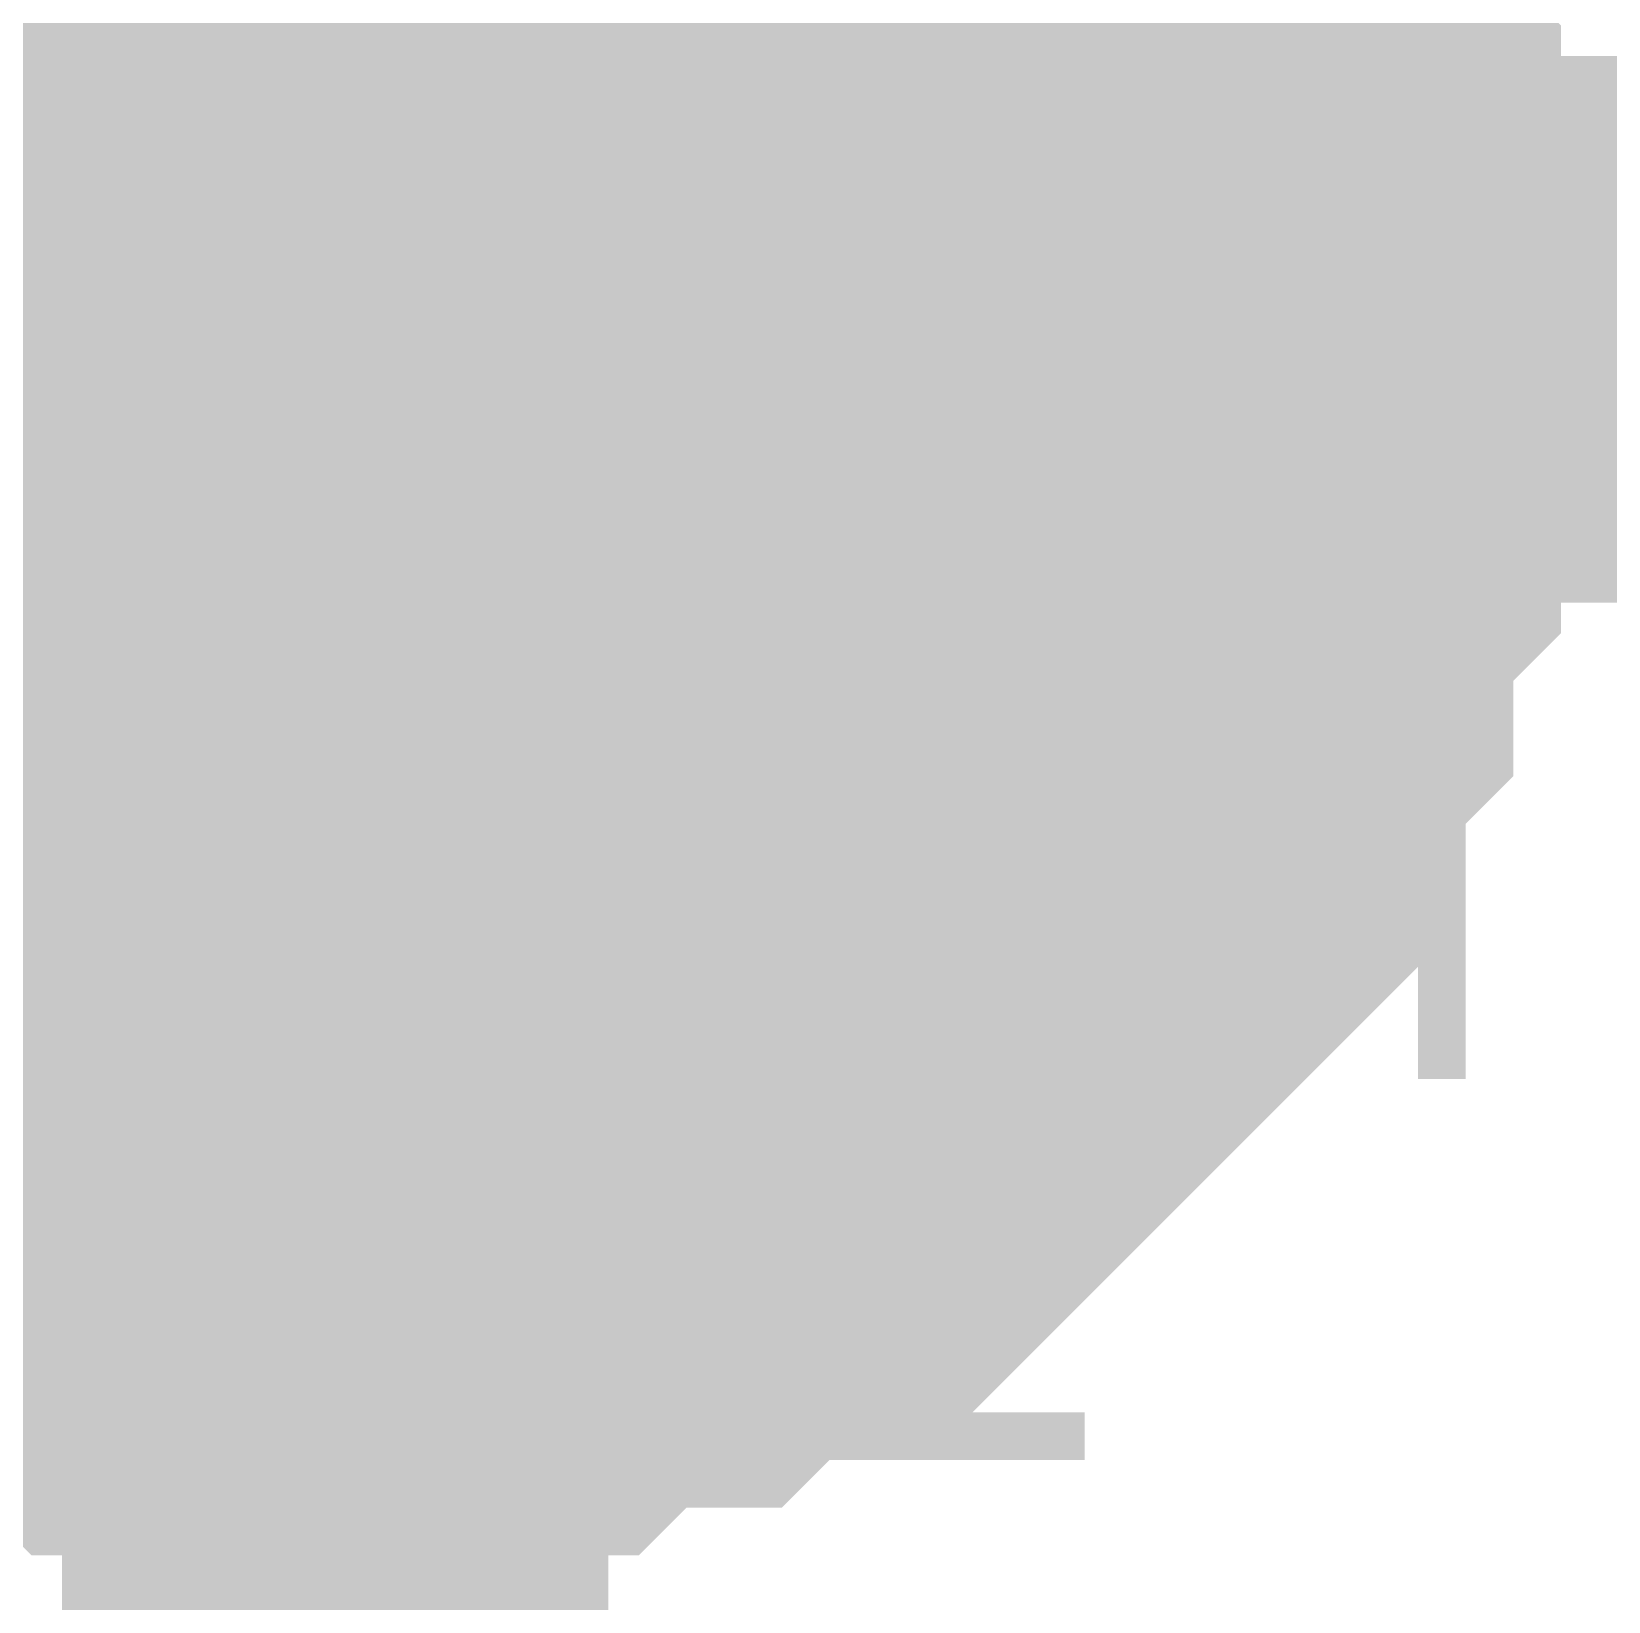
# Model space of a CAD drawing. Header units: inches. Extents: x 0 to 841, y 0 to 594.
# Drawn here: x 739.837 to 740.702, y 266.801 to 267.662 of the extents above; entities that cross this region are included whole.
import ezdxf

# ---------------------------------------------------------------- set-up
doc = ezdxf.new("R2010")
doc.units = ezdxf.units.IN
doc.layers.add('Sheet', color=255, linetype='Continuous')

msp = doc.modelspace()

# ---------------------------------------------------------------- linework, layer by layer
at = {"layer": 'Sheet'}
msp.add_lwpolyline([(739.74602, 267.50001, 0.508, 0.508, 1), (740.25402, 267.50001, 0.508, 0.508, 1)], format="xyseb", close=True, dxfattribs=at)
for points in [[(740.39566, 267.81216, 0.29972, 0.29972, 0), (740.42179, 267.78603, 0.29972, 0.29972, 0), (740.44792, 267.7599, 0.29972, 0.29972, 0), (740.44792, 267.7599, 0.29972, 0.29972, 0), (740.47405, 267.73377, 0.29972, 0.29972, 0), (740.47405, 267.70764, 0.29972, 0.29972, 0), (740.47405, 267.68151, 0.29972, 0.29972, 0), (740.50019, 267.65538, 0.29972, 0.29972, 0), (740.50019, 267.62925, 0.29972, 0.29972, 0), (740.50019, 267.62925, 0.29972, 0.29972, 0), (740.52632, 267.60311, 0.29972, 0.29972, 0), (740.52632, 267.57698, 0.29972, 0.29972, 0), (740.52632, 267.55085, 0.29972, 0.29972, 0), (740.52632, 267.52472, 0.29972, 0.29972, 0), (740.52632, 267.49859, 0.29972, 0.29972, 0)], [(740.39566, 267.81216, 0.29972, 0.29972, 0), (740.42179, 267.78603, 0.29972, 0.29972, 0), (740.44792, 267.7599, 0.29972, 0.29972, 0), (740.44792, 267.7599, 0.29972, 0.29972, 0), (740.47405, 267.73377, 0.29972, 0.29972, 0), (740.47405, 267.70764, 0.29972, 0.29972, 0), (740.47405, 267.68151, 0.29972, 0.29972, 0), (740.50019, 267.65538, 0.29972, 0.29972, 0), (740.50019, 267.62925, 0.29972, 0.29972, 0), (740.50019, 267.62925, 0.29972, 0.29972, 0), (740.52632, 267.60311, 0.29972, 0.29972, 0), (740.52632, 267.57698, 0.29972, 0.29972, 0), (740.52632, 267.55085, 0.29972, 0.29972, 0), (740.52632, 267.52472, 0.29972, 0.29972, 0), (740.52632, 267.49859, 0.29972, 0.29972, 0)], [(740.39566, 267.81216, 0.29972, 0.29972, 0), (740.42179, 267.78603, 0.29972, 0.29972, 0), (740.44792, 267.7599, 0.29972, 0.29972, 0), (740.44792, 267.7599, 0.29972, 0.29972, 0), (740.47405, 267.73377, 0.29972, 0.29972, 0), (740.47405, 267.70764, 0.29972, 0.29972, 0), (740.47405, 267.68151, 0.29972, 0.29972, 0), (740.50019, 267.65538, 0.29972, 0.29972, 0), (740.50019, 267.62925, 0.29972, 0.29972, 0), (740.50019, 267.62925, 0.29972, 0.29972, 0), (740.52632, 267.60311, 0.29972, 0.29972, 0), (740.52632, 267.57698, 0.29972, 0.29972, 0), (740.52632, 267.55085, 0.29972, 0.29972, 0), (740.52632, 267.52472, 0.29972, 0.29972, 0), (740.52632, 267.49859, 0.29972, 0.29972, 0)], [(740.39566, 267.81216, 0.29972, 0.29972, 0), (740.42179, 267.78603, 0.29972, 0.29972, 0), (740.44792, 267.7599, 0.29972, 0.29972, 0), (740.44792, 267.7599, 0.29972, 0.29972, 0), (740.47405, 267.73377, 0.29972, 0.29972, 0), (740.47405, 267.70764, 0.29972, 0.29972, 0), (740.47405, 267.68151, 0.29972, 0.29972, 0), (740.50019, 267.65538, 0.29972, 0.29972, 0), (740.50019, 267.62925, 0.29972, 0.29972, 0), (740.50019, 267.62925, 0.29972, 0.29972, 0), (740.52632, 267.60311, 0.29972, 0.29972, 0), (740.52632, 267.57698, 0.29972, 0.29972, 0), (740.52632, 267.55085, 0.29972, 0.29972, 0), (740.52632, 267.52472, 0.29972, 0.29972, 0), (740.52632, 267.49859, 0.29972, 0.29972, 0)], [(740.39566, 267.81216, 0.29972, 0.29972, 0), (740.42179, 267.78603, 0.29972, 0.29972, 0), (740.44792, 267.7599, 0.29972, 0.29972, 0), (740.44792, 267.7599, 0.29972, 0.29972, 0), (740.47405, 267.73377, 0.29972, 0.29972, 0), (740.47405, 267.70764, 0.29972, 0.29972, 0), (740.47405, 267.68151, 0.29972, 0.29972, 0), (740.50019, 267.65538, 0.29972, 0.29972, 0), (740.50019, 267.62925, 0.29972, 0.29972, 0), (740.50019, 267.62925, 0.29972, 0.29972, 0), (740.52632, 267.60311, 0.29972, 0.29972, 0), (740.52632, 267.57698, 0.29972, 0.29972, 0), (740.52632, 267.55085, 0.29972, 0.29972, 0), (740.52632, 267.52472, 0.29972, 0.29972, 0), (740.52632, 267.49859, 0.29972, 0.29972, 0)], [(740.47405, 267.73377, 0.09906, 0.09906, 0), (740.47405, 267.70764, 0.09906, 0.09906, 0), (740.47405, 267.68151, 0.09906, 0.09906, 0), (740.50019, 267.65538, 0.09906, 0.09906, 0), (740.50019, 267.62925, 0.09906, 0.09906, 0), (740.50019, 267.62925, 0.09906, 0.09906, 0), (740.52632, 267.60311, 0.09906, 0.09906, 0), (740.52632, 267.57698, 0.09906, 0.09906, 0), (740.52632, 267.55085, 0.09906, 0.09906, 0), (740.52632, 267.52472, 0.09906, 0.09906, 0), (740.52632, 267.49859, 0.09906, 0.09906, 0)], [(740.47405, 267.73377, 0.09906, 0.09906, 0), (740.47405, 267.70764, 0.09906, 0.09906, 0), (740.47405, 267.68151, 0.09906, 0.09906, 0), (740.50019, 267.65538, 0.09906, 0.09906, 0), (740.50019, 267.62925, 0.09906, 0.09906, 0), (740.50019, 267.62925, 0.09906, 0.09906, 0), (740.52632, 267.60311, 0.09906, 0.09906, 0), (740.52632, 267.57698, 0.09906, 0.09906, 0), (740.52632, 267.55085, 0.09906, 0.09906, 0), (740.52632, 267.52472, 0.09906, 0.09906, 0), (740.52632, 267.49859, 0.09906, 0.09906, 0)], [(740.47405, 267.73377, 0.09906, 0.09906, 0), (740.47405, 267.70764, 0.09906, 0.09906, 0), (740.47405, 267.68151, 0.09906, 0.09906, 0), (740.50019, 267.65538, 0.09906, 0.09906, 0), (740.50019, 267.62925, 0.09906, 0.09906, 0), (740.50019, 267.62925, 0.09906, 0.09906, 0), (740.52632, 267.60311, 0.09906, 0.09906, 0), (740.52632, 267.57698, 0.09906, 0.09906, 0), (740.52632, 267.55085, 0.09906, 0.09906, 0), (740.52632, 267.52472, 0.09906, 0.09906, 0), (740.52632, 267.49859, 0.09906, 0.09906, 0)], [(740.47405, 267.73377, 0.09906, 0.09906, 0), (740.47405, 267.70764, 0.09906, 0.09906, 0), (740.47405, 267.68151, 0.09906, 0.09906, 0), (740.50019, 267.65538, 0.09906, 0.09906, 0), (740.50019, 267.62925, 0.09906, 0.09906, 0), (740.50019, 267.62925, 0.09906, 0.09906, 0), (740.52632, 267.60311, 0.09906, 0.09906, 0), (740.52632, 267.57698, 0.09906, 0.09906, 0), (740.52632, 267.55085, 0.09906, 0.09906, 0), (740.52632, 267.52472, 0.09906, 0.09906, 0), (740.52632, 267.49859, 0.09906, 0.09906, 0)], [(740.47405, 267.73377, 0.09906, 0.09906, 0), (740.47405, 267.70764, 0.09906, 0.09906, 0), (740.47405, 267.68151, 0.09906, 0.09906, 0), (740.50019, 267.65538, 0.09906, 0.09906, 0), (740.50019, 267.62925, 0.09906, 0.09906, 0), (740.50019, 267.62925, 0.09906, 0.09906, 0), (740.52632, 267.60311, 0.09906, 0.09906, 0), (740.52632, 267.57698, 0.09906, 0.09906, 0), (740.52632, 267.55085, 0.09906, 0.09906, 0), (740.52632, 267.52472, 0.09906, 0.09906, 0), (740.52632, 267.49859, 0.09906, 0.09906, 0)], [(760.02004, 267.49859, 0.29972, 0.29972, 0), (752.52044, 267.49859, 0.29972, 0.29972, 0), (740.0037, 267.49859, 0.29972, 0.29972, 0), (735.01268, 267.49859, 0.29972, 0.29972, 0)], [(740.52632, 267.49859, 0.29972, 0.29972, 0), (740.52632, 267.47246, 0.29972, 0.29972, 0), (740.52632, 267.44633, 0.29972, 0.29972, 0), (740.52632, 267.4202, 0.29972, 0.29972, 0), (740.52632, 267.39407, 0.29972, 0.29972, 0), (740.50019, 267.36794, 0.29972, 0.29972, 0), (740.50019, 267.34181, 0.29972, 0.29972, 0), (740.50019, 267.31568, 0.29972, 0.29972, 0), (740.47405, 267.28955, 0.29972, 0.29972, 0), (740.47405, 267.26342, 0.29972, 0.29972, 0), (740.47405, 267.23729, 0.29972, 0.29972, 0), (740.44792, 267.23729, 0.29972, 0.29972, 0), (740.44792, 267.21116, 0.29972, 0.29972, 0), (740.42179, 267.18503, 0.29972, 0.29972, 0), (740.39566, 267.1589, 0.29972, 0.29972, 0), (740.39566, 267.1589, 0.29972, 0.29972, 0), (740.36953, 267.13276, 0.29972, 0.29972, 0), (740.3434, 267.10663, 0.29972, 0.29972, 0), (740.3434, 267.10663, 0.29972, 0.29972, 0), (740.31727, 267.0805, 0.29972, 0.29972, 0), (740.29114, 267.05437, 0.29972, 0.29972, 0), (740.26501, 267.05437, 0.29972, 0.29972, 0), (740.26501, 267.02824, 0.29972, 0.29972, 0), (740.23888, 267.02824, 0.29972, 0.29972, 0), (740.21275, 267.02824, 0.29972, 0.29972, 0), (740.18661, 267.00211, 0.29972, 0.29972, 0), (740.16048, 267.00211, 0.29972, 0.29972, 0), (740.13435, 267.00211, 0.29972, 0.29972, 0), (740.10822, 266.97598, 0.29972, 0.29972, 0), (740.08209, 266.97598, 0.29972, 0.29972, 0), (740.05596, 266.97598, 0.29972, 0.29972, 0), (740.02983, 266.97598, 0.29972, 0.29972, 0), (740.0037, 266.97598, 0.29972, 0.29972, 0)], [(740.0037, 263.39609, 0.29972, 0.29972, 0), (740.0037, 267.49859, 0.29972, 0.29972, 0)], [(740.52632, 267.49859, 0.29972, 0.29972, 0), (740.52632, 267.47246, 0.29972, 0.29972, 0), (740.52632, 267.44633, 0.29972, 0.29972, 0), (740.52632, 267.4202, 0.29972, 0.29972, 0), (740.52632, 267.39407, 0.29972, 0.29972, 0), (740.50019, 267.36794, 0.29972, 0.29972, 0), (740.50019, 267.34181, 0.29972, 0.29972, 0), (740.50019, 267.31568, 0.29972, 0.29972, 0), (740.47405, 267.28955, 0.29972, 0.29972, 0), (740.47405, 267.26342, 0.29972, 0.29972, 0), (740.47405, 267.23729, 0.29972, 0.29972, 0), (740.44792, 267.23729, 0.29972, 0.29972, 0), (740.44792, 267.21116, 0.29972, 0.29972, 0), (740.42179, 267.18503, 0.29972, 0.29972, 0), (740.39566, 267.1589, 0.29972, 0.29972, 0), (740.39566, 267.1589, 0.29972, 0.29972, 0), (740.36953, 267.13276, 0.29972, 0.29972, 0), (740.3434, 267.10663, 0.29972, 0.29972, 0), (740.3434, 267.10663, 0.29972, 0.29972, 0), (740.31727, 267.0805, 0.29972, 0.29972, 0), (740.29114, 267.05437, 0.29972, 0.29972, 0), (740.26501, 267.05437, 0.29972, 0.29972, 0), (740.26501, 267.02824, 0.29972, 0.29972, 0), (740.23888, 267.02824, 0.29972, 0.29972, 0), (740.21275, 267.02824, 0.29972, 0.29972, 0), (740.18661, 267.00211, 0.29972, 0.29972, 0), (740.16048, 267.00211, 0.29972, 0.29972, 0), (740.13435, 267.00211, 0.29972, 0.29972, 0), (740.10822, 266.97598, 0.29972, 0.29972, 0), (740.08209, 266.97598, 0.29972, 0.29972, 0), (740.05596, 266.97598, 0.29972, 0.29972, 0), (740.02983, 266.97598, 0.29972, 0.29972, 0), (740.0037, 266.97598, 0.29972, 0.29972, 0)], [(740.52632, 267.49859, 0.29972, 0.29972, 0), (740.52632, 267.47246, 0.29972, 0.29972, 0), (740.52632, 267.44633, 0.29972, 0.29972, 0), (740.52632, 267.4202, 0.29972, 0.29972, 0), (740.52632, 267.39407, 0.29972, 0.29972, 0), (740.50019, 267.36794, 0.29972, 0.29972, 0), (740.50019, 267.34181, 0.29972, 0.29972, 0), (740.50019, 267.31568, 0.29972, 0.29972, 0), (740.47405, 267.28955, 0.29972, 0.29972, 0), (740.47405, 267.26342, 0.29972, 0.29972, 0), (740.47405, 267.23729, 0.29972, 0.29972, 0), (740.44792, 267.23729, 0.29972, 0.29972, 0), (740.44792, 267.21116, 0.29972, 0.29972, 0), (740.42179, 267.18503, 0.29972, 0.29972, 0), (740.39566, 267.1589, 0.29972, 0.29972, 0), (740.39566, 267.1589, 0.29972, 0.29972, 0), (740.36953, 267.13276, 0.29972, 0.29972, 0), (740.3434, 267.10663, 0.29972, 0.29972, 0), (740.3434, 267.10663, 0.29972, 0.29972, 0), (740.31727, 267.0805, 0.29972, 0.29972, 0), (740.29114, 267.05437, 0.29972, 0.29972, 0), (740.26501, 267.05437, 0.29972, 0.29972, 0), (740.26501, 267.02824, 0.29972, 0.29972, 0), (740.23888, 267.02824, 0.29972, 0.29972, 0), (740.21275, 267.02824, 0.29972, 0.29972, 0), (740.18661, 267.00211, 0.29972, 0.29972, 0), (740.16048, 267.00211, 0.29972, 0.29972, 0), (740.13435, 267.00211, 0.29972, 0.29972, 0), (740.10822, 266.97598, 0.29972, 0.29972, 0), (740.08209, 266.97598, 0.29972, 0.29972, 0), (740.05596, 266.97598, 0.29972, 0.29972, 0), (740.02983, 266.97598, 0.29972, 0.29972, 0), (740.0037, 266.97598, 0.29972, 0.29972, 0)], [(740.52632, 267.49859, 0.29972, 0.29972, 0), (740.52632, 267.47246, 0.29972, 0.29972, 0), (740.52632, 267.44633, 0.29972, 0.29972, 0), (740.52632, 267.4202, 0.29972, 0.29972, 0), (740.52632, 267.39407, 0.29972, 0.29972, 0), (740.50019, 267.36794, 0.29972, 0.29972, 0), (740.50019, 267.34181, 0.29972, 0.29972, 0), (740.50019, 267.31568, 0.29972, 0.29972, 0), (740.47405, 267.28955, 0.29972, 0.29972, 0), (740.47405, 267.26342, 0.29972, 0.29972, 0), (740.47405, 267.23729, 0.29972, 0.29972, 0), (740.44792, 267.23729, 0.29972, 0.29972, 0), (740.44792, 267.21116, 0.29972, 0.29972, 0), (740.42179, 267.18503, 0.29972, 0.29972, 0), (740.39566, 267.1589, 0.29972, 0.29972, 0), (740.39566, 267.1589, 0.29972, 0.29972, 0), (740.36953, 267.13276, 0.29972, 0.29972, 0), (740.3434, 267.10663, 0.29972, 0.29972, 0), (740.3434, 267.10663, 0.29972, 0.29972, 0), (740.31727, 267.0805, 0.29972, 0.29972, 0), (740.29114, 267.05437, 0.29972, 0.29972, 0), (740.26501, 267.05437, 0.29972, 0.29972, 0), (740.26501, 267.02824, 0.29972, 0.29972, 0), (740.23888, 267.02824, 0.29972, 0.29972, 0), (740.21275, 267.02824, 0.29972, 0.29972, 0), (740.18661, 267.00211, 0.29972, 0.29972, 0), (740.16048, 267.00211, 0.29972, 0.29972, 0), (740.13435, 267.00211, 0.29972, 0.29972, 0), (740.10822, 266.97598, 0.29972, 0.29972, 0), (740.08209, 266.97598, 0.29972, 0.29972, 0), (740.05596, 266.97598, 0.29972, 0.29972, 0), (740.02983, 266.97598, 0.29972, 0.29972, 0), (740.0037, 266.97598, 0.29972, 0.29972, 0)], [(740.52632, 267.49859, 0.29972, 0.29972, 0), (740.52632, 267.47246, 0.29972, 0.29972, 0), (740.52632, 267.44633, 0.29972, 0.29972, 0), (740.52632, 267.4202, 0.29972, 0.29972, 0), (740.52632, 267.39407, 0.29972, 0.29972, 0), (740.50019, 267.36794, 0.29972, 0.29972, 0), (740.50019, 267.34181, 0.29972, 0.29972, 0), (740.50019, 267.31568, 0.29972, 0.29972, 0), (740.47405, 267.28955, 0.29972, 0.29972, 0), (740.47405, 267.26342, 0.29972, 0.29972, 0), (740.47405, 267.23729, 0.29972, 0.29972, 0), (740.44792, 267.23729, 0.29972, 0.29972, 0), (740.44792, 267.21116, 0.29972, 0.29972, 0), (740.42179, 267.18503, 0.29972, 0.29972, 0), (740.39566, 267.1589, 0.29972, 0.29972, 0), (740.39566, 267.1589, 0.29972, 0.29972, 0), (740.36953, 267.13276, 0.29972, 0.29972, 0), (740.3434, 267.10663, 0.29972, 0.29972, 0), (740.3434, 267.10663, 0.29972, 0.29972, 0), (740.31727, 267.0805, 0.29972, 0.29972, 0), (740.29114, 267.05437, 0.29972, 0.29972, 0), (740.26501, 267.05437, 0.29972, 0.29972, 0), (740.26501, 267.02824, 0.29972, 0.29972, 0), (740.23888, 267.02824, 0.29972, 0.29972, 0), (740.21275, 267.02824, 0.29972, 0.29972, 0), (740.18661, 267.00211, 0.29972, 0.29972, 0), (740.16048, 267.00211, 0.29972, 0.29972, 0), (740.13435, 267.00211, 0.29972, 0.29972, 0), (740.10822, 266.97598, 0.29972, 0.29972, 0), (740.08209, 266.97598, 0.29972, 0.29972, 0), (740.05596, 266.97598, 0.29972, 0.29972, 0), (740.02983, 266.97598, 0.29972, 0.29972, 0), (740.0037, 266.97598, 0.29972, 0.29972, 0)], [(740.52632, 267.49859, 0.29972, 0.29972, 0), (740.52632, 267.49859, 0.29972, 0.29972, 0), (740.52632, 267.49859, 0.29972, 0.29972, 0), (740.52632, 267.49859, 0.29972, 0.29972, 0), (740.52632, 267.49859, 0.29972, 0.29972, 0), (740.52632, 267.49859, 0.29972, 0.29972, 0), (740.52632, 267.49859, 0.29972, 0.29972, 0), (740.52632, 267.49859, 0.29972, 0.29972, 0), (740.52632, 267.49859, 0.29972, 0.29972, 0), (740.52632, 267.49859, 0.29972, 0.29972, 0), (740.52632, 267.49859, 0.29972, 0.29972, 0), (740.52632, 267.49859, 0.29972, 0.29972, 0), (740.52632, 267.49859, 0.29972, 0.29972, 0), (740.52632, 267.49859, 0.29972, 0.29972, 0), (740.52632, 267.49859, 0.29972, 0.29972, 0), (740.52632, 267.49859, 0.29972, 0.29972, 0), (740.52632, 267.49859, 0.29972, 0.29972, 0), (740.52632, 267.49859, 0.29972, 0.29972, 0), (740.52632, 267.49859, 0.29972, 0.29972, 0), (740.52632, 267.49859, 0.29972, 0.29972, 0), (740.52632, 267.49859, 0.29972, 0.29972, 0), (740.52632, 267.49859, 0.29972, 0.29972, 0), (740.52632, 267.49859, 0.29972, 0.29972, 0), (740.52632, 267.49859, 0.29972, 0.29972, 0), (740.52632, 267.49859, 0.29972, 0.29972, 0), (740.52632, 267.49859, 0.29972, 0.29972, 0), (740.52632, 267.49859, 0.29972, 0.29972, 0), (740.52632, 267.49859, 0.29972, 0.29972, 0), (740.52632, 267.49859, 0.29972, 0.29972, 0), (740.52632, 267.49859, 0.29972, 0.29972, 0), (740.52632, 267.49859, 0.29972, 0.29972, 0), (740.52632, 267.49859, 0.29972, 0.29972, 0), (740.52632, 267.49859, 0.29972, 0.29972, 0)], [(740.52632, 267.49859, 0.29972, 0.29972, 0), (740.52632, 267.49859, 0.29972, 0.29972, 0)], [(740.52632, 267.49859, 0.29972, 0.29972, 0), (740.52632, 267.49859, 0.29972, 0.29972, 0), (740.52632, 267.49859, 0.29972, 0.29972, 0), (740.52632, 267.49859, 0.29972, 0.29972, 0), (740.52632, 267.49859, 0.29972, 0.29972, 0), (740.52632, 267.49859, 0.29972, 0.29972, 0), (740.52632, 267.49859, 0.29972, 0.29972, 0), (740.52632, 267.49859, 0.29972, 0.29972, 0), (740.52632, 267.49859, 0.29972, 0.29972, 0), (740.52632, 267.49859, 0.29972, 0.29972, 0), (740.52632, 267.49859, 0.29972, 0.29972, 0), (740.52632, 267.49859, 0.29972, 0.29972, 0), (740.52632, 267.49859, 0.29972, 0.29972, 0), (740.52632, 267.49859, 0.29972, 0.29972, 0), (740.52632, 267.49859, 0.29972, 0.29972, 0), (740.52632, 267.49859, 0.29972, 0.29972, 0), (740.52632, 267.49859, 0.29972, 0.29972, 0), (740.52632, 267.49859, 0.29972, 0.29972, 0), (740.52632, 267.49859, 0.29972, 0.29972, 0), (740.52632, 267.49859, 0.29972, 0.29972, 0), (740.52632, 267.49859, 0.29972, 0.29972, 0), (740.52632, 267.49859, 0.29972, 0.29972, 0), (740.52632, 267.49859, 0.29972, 0.29972, 0), (740.52632, 267.49859, 0.29972, 0.29972, 0), (740.52632, 267.49859, 0.29972, 0.29972, 0), (740.52632, 267.49859, 0.29972, 0.29972, 0), (740.52632, 267.49859, 0.29972, 0.29972, 0), (740.52632, 267.49859, 0.29972, 0.29972, 0), (740.52632, 267.49859, 0.29972, 0.29972, 0), (740.52632, 267.49859, 0.29972, 0.29972, 0), (740.52632, 267.49859, 0.29972, 0.29972, 0), (740.52632, 267.49859, 0.29972, 0.29972, 0), (740.52632, 267.49859, 0.29972, 0.29972, 0)], [(740.52632, 267.49859, 0.29972, 0.29972, 0), (740.52632, 267.49859, 0.29972, 0.29972, 0)], [(740.52632, 267.49859, 0.29972, 0.29972, 0), (740.52632, 267.49859, 0.29972, 0.29972, 0), (740.52632, 267.49859, 0.29972, 0.29972, 0), (740.52632, 267.49859, 0.29972, 0.29972, 0), (740.52632, 267.49859, 0.29972, 0.29972, 0), (740.52632, 267.49859, 0.29972, 0.29972, 0), (740.52632, 267.49859, 0.29972, 0.29972, 0), (740.52632, 267.49859, 0.29972, 0.29972, 0), (740.52632, 267.49859, 0.29972, 0.29972, 0), (740.52632, 267.49859, 0.29972, 0.29972, 0), (740.52632, 267.49859, 0.29972, 0.29972, 0), (740.52632, 267.49859, 0.29972, 0.29972, 0), (740.52632, 267.49859, 0.29972, 0.29972, 0), (740.52632, 267.49859, 0.29972, 0.29972, 0), (740.52632, 267.49859, 0.29972, 0.29972, 0), (740.52632, 267.49859, 0.29972, 0.29972, 0), (740.52632, 267.49859, 0.29972, 0.29972, 0), (740.52632, 267.49859, 0.29972, 0.29972, 0), (740.52632, 267.49859, 0.29972, 0.29972, 0), (740.52632, 267.49859, 0.29972, 0.29972, 0), (740.52632, 267.49859, 0.29972, 0.29972, 0), (740.52632, 267.49859, 0.29972, 0.29972, 0), (740.52632, 267.49859, 0.29972, 0.29972, 0), (740.52632, 267.49859, 0.29972, 0.29972, 0), (740.52632, 267.49859, 0.29972, 0.29972, 0), (740.52632, 267.49859, 0.29972, 0.29972, 0), (740.52632, 267.49859, 0.29972, 0.29972, 0), (740.52632, 267.49859, 0.29972, 0.29972, 0), (740.52632, 267.49859, 0.29972, 0.29972, 0), (740.52632, 267.49859, 0.29972, 0.29972, 0), (740.52632, 267.49859, 0.29972, 0.29972, 0), (740.52632, 267.49859, 0.29972, 0.29972, 0), (740.52632, 267.49859, 0.29972, 0.29972, 0)], [(740.52632, 267.49859, 0.29972, 0.29972, 0), (740.52632, 267.49859, 0.29972, 0.29972, 0)], [(740.52632, 267.49859, 0.29972, 0.29972, 0), (740.52632, 267.49859, 0.29972, 0.29972, 0), (740.52632, 267.49859, 0.29972, 0.29972, 0), (740.52632, 267.49859, 0.29972, 0.29972, 0), (740.52632, 267.49859, 0.29972, 0.29972, 0), (740.52632, 267.49859, 0.29972, 0.29972, 0), (740.52632, 267.49859, 0.29972, 0.29972, 0), (740.52632, 267.49859, 0.29972, 0.29972, 0), (740.52632, 267.49859, 0.29972, 0.29972, 0), (740.52632, 267.49859, 0.29972, 0.29972, 0), (740.52632, 267.49859, 0.29972, 0.29972, 0), (740.52632, 267.49859, 0.29972, 0.29972, 0), (740.52632, 267.49859, 0.29972, 0.29972, 0), (740.52632, 267.49859, 0.29972, 0.29972, 0), (740.52632, 267.49859, 0.29972, 0.29972, 0), (740.52632, 267.49859, 0.29972, 0.29972, 0), (740.52632, 267.49859, 0.29972, 0.29972, 0), (740.52632, 267.49859, 0.29972, 0.29972, 0), (740.52632, 267.49859, 0.29972, 0.29972, 0), (740.52632, 267.49859, 0.29972, 0.29972, 0), (740.52632, 267.49859, 0.29972, 0.29972, 0), (740.52632, 267.49859, 0.29972, 0.29972, 0), (740.52632, 267.49859, 0.29972, 0.29972, 0), (740.52632, 267.49859, 0.29972, 0.29972, 0), (740.52632, 267.49859, 0.29972, 0.29972, 0), (740.52632, 267.49859, 0.29972, 0.29972, 0), (740.52632, 267.49859, 0.29972, 0.29972, 0), (740.52632, 267.49859, 0.29972, 0.29972, 0), (740.52632, 267.49859, 0.29972, 0.29972, 0), (740.52632, 267.49859, 0.29972, 0.29972, 0), (740.52632, 267.49859, 0.29972, 0.29972, 0), (740.52632, 267.49859, 0.29972, 0.29972, 0), (740.52632, 267.49859, 0.29972, 0.29972, 0)], [(740.52632, 267.49859, 0.29972, 0.29972, 0), (740.52632, 267.49859, 0.29972, 0.29972, 0)], [(740.52632, 267.49859, 0.29972, 0.29972, 0), (740.52632, 267.49859, 0.29972, 0.29972, 0), (740.52632, 267.49859, 0.29972, 0.29972, 0), (740.52632, 267.49859, 0.29972, 0.29972, 0), (740.52632, 267.49859, 0.29972, 0.29972, 0), (740.52632, 267.49859, 0.29972, 0.29972, 0), (740.52632, 267.49859, 0.29972, 0.29972, 0), (740.52632, 267.49859, 0.29972, 0.29972, 0), (740.52632, 267.49859, 0.29972, 0.29972, 0), (740.52632, 267.49859, 0.29972, 0.29972, 0), (740.52632, 267.49859, 0.29972, 0.29972, 0), (740.52632, 267.49859, 0.29972, 0.29972, 0), (740.52632, 267.49859, 0.29972, 0.29972, 0), (740.52632, 267.49859, 0.29972, 0.29972, 0), (740.52632, 267.49859, 0.29972, 0.29972, 0), (740.52632, 267.49859, 0.29972, 0.29972, 0), (740.52632, 267.49859, 0.29972, 0.29972, 0), (740.52632, 267.49859, 0.29972, 0.29972, 0), (740.52632, 267.49859, 0.29972, 0.29972, 0), (740.52632, 267.49859, 0.29972, 0.29972, 0), (740.52632, 267.49859, 0.29972, 0.29972, 0), (740.52632, 267.49859, 0.29972, 0.29972, 0), (740.52632, 267.49859, 0.29972, 0.29972, 0), (740.52632, 267.49859, 0.29972, 0.29972, 0), (740.52632, 267.49859, 0.29972, 0.29972, 0), (740.52632, 267.49859, 0.29972, 0.29972, 0), (740.52632, 267.49859, 0.29972, 0.29972, 0), (740.52632, 267.49859, 0.29972, 0.29972, 0), (740.52632, 267.49859, 0.29972, 0.29972, 0), (740.52632, 267.49859, 0.29972, 0.29972, 0), (740.52632, 267.49859, 0.29972, 0.29972, 0), (740.52632, 267.49859, 0.29972, 0.29972, 0), (740.52632, 267.49859, 0.29972, 0.29972, 0)], [(740.52632, 267.49859, 0.29972, 0.29972, 0), (740.52632, 267.49859, 0.29972, 0.29972, 0)], [(740.52632, 267.49859, 0.09906, 0.09906, 0), (740.52632, 267.47246, 0.09906, 0.09906, 0), (740.52632, 267.44633, 0.09906, 0.09906, 0), (740.52632, 267.4202, 0.09906, 0.09906, 0), (740.52632, 267.39407, 0.09906, 0.09906, 0), (740.50019, 267.36794, 0.09906, 0.09906, 0), (740.50019, 267.34181, 0.09906, 0.09906, 0), (740.50019, 267.31568, 0.09906, 0.09906, 0), (740.47405, 267.28955, 0.09906, 0.09906, 0), (740.47405, 267.26342, 0.09906, 0.09906, 0), (740.47405, 267.23729, 0.09906, 0.09906, 0), (740.44792, 267.23729, 0.09906, 0.09906, 0), (740.44792, 267.21116, 0.09906, 0.09906, 0), (740.42179, 267.18503, 0.09906, 0.09906, 0), (740.39566, 267.1589, 0.09906, 0.09906, 0), (740.39566, 267.1589, 0.09906, 0.09906, 0), (740.36953, 267.13276, 0.09906, 0.09906, 0), (740.3434, 267.10663, 0.09906, 0.09906, 0), (740.3434, 267.10663, 0.09906, 0.09906, 0), (740.31727, 267.0805, 0.09906, 0.09906, 0), (740.29114, 267.05437, 0.09906, 0.09906, 0), (740.26501, 267.05437, 0.09906, 0.09906, 0), (740.26501, 267.02824, 0.09906, 0.09906, 0), (740.23888, 267.02824, 0.09906, 0.09906, 0), (740.21275, 267.02824, 0.09906, 0.09906, 0), (740.18661, 267.00211, 0.09906, 0.09906, 0), (740.16048, 267.00211, 0.09906, 0.09906, 0), (740.13435, 267.00211, 0.09906, 0.09906, 0), (740.10822, 266.97598, 0.09906, 0.09906, 0), (740.08209, 266.97598, 0.09906, 0.09906, 0), (740.05596, 266.97598, 0.09906, 0.09906, 0), (740.02983, 266.97598, 0.09906, 0.09906, 0), (740.0037, 266.97598, 0.09906, 0.09906, 0)], [(740.52632, 267.49859, 0.09906, 0.09906, 0), (740.52632, 267.47246, 0.09906, 0.09906, 0), (740.52632, 267.44633, 0.09906, 0.09906, 0), (740.52632, 267.4202, 0.09906, 0.09906, 0), (740.52632, 267.39407, 0.09906, 0.09906, 0), (740.50019, 267.36794, 0.09906, 0.09906, 0), (740.50019, 267.34181, 0.09906, 0.09906, 0), (740.50019, 267.31568, 0.09906, 0.09906, 0), (740.47405, 267.28955, 0.09906, 0.09906, 0), (740.47405, 267.26342, 0.09906, 0.09906, 0), (740.47405, 267.23729, 0.09906, 0.09906, 0), (740.44792, 267.23729, 0.09906, 0.09906, 0), (740.44792, 267.21116, 0.09906, 0.09906, 0), (740.42179, 267.18503, 0.09906, 0.09906, 0), (740.39566, 267.1589, 0.09906, 0.09906, 0), (740.39566, 267.1589, 0.09906, 0.09906, 0), (740.36953, 267.13276, 0.09906, 0.09906, 0), (740.3434, 267.10663, 0.09906, 0.09906, 0), (740.3434, 267.10663, 0.09906, 0.09906, 0), (740.31727, 267.0805, 0.09906, 0.09906, 0), (740.29114, 267.05437, 0.09906, 0.09906, 0), (740.26501, 267.05437, 0.09906, 0.09906, 0), (740.26501, 267.02824, 0.09906, 0.09906, 0), (740.23888, 267.02824, 0.09906, 0.09906, 0), (740.21275, 267.02824, 0.09906, 0.09906, 0), (740.18661, 267.00211, 0.09906, 0.09906, 0), (740.16048, 267.00211, 0.09906, 0.09906, 0), (740.13435, 267.00211, 0.09906, 0.09906, 0), (740.10822, 266.97598, 0.09906, 0.09906, 0), (740.08209, 266.97598, 0.09906, 0.09906, 0), (740.05596, 266.97598, 0.09906, 0.09906, 0), (740.02983, 266.97598, 0.09906, 0.09906, 0), (740.0037, 266.97598, 0.09906, 0.09906, 0)], [(740.52632, 267.49859, 0.09906, 0.09906, 0), (740.52632, 267.47246, 0.09906, 0.09906, 0), (740.52632, 267.44633, 0.09906, 0.09906, 0), (740.52632, 267.4202, 0.09906, 0.09906, 0), (740.52632, 267.39407, 0.09906, 0.09906, 0), (740.50019, 267.36794, 0.09906, 0.09906, 0), (740.50019, 267.34181, 0.09906, 0.09906, 0), (740.50019, 267.31568, 0.09906, 0.09906, 0), (740.47405, 267.28955, 0.09906, 0.09906, 0), (740.47405, 267.26342, 0.09906, 0.09906, 0), (740.47405, 267.23729, 0.09906, 0.09906, 0), (740.44792, 267.23729, 0.09906, 0.09906, 0), (740.44792, 267.21116, 0.09906, 0.09906, 0), (740.42179, 267.18503, 0.09906, 0.09906, 0), (740.39566, 267.1589, 0.09906, 0.09906, 0), (740.39566, 267.1589, 0.09906, 0.09906, 0), (740.36953, 267.13276, 0.09906, 0.09906, 0), (740.3434, 267.10663, 0.09906, 0.09906, 0), (740.3434, 267.10663, 0.09906, 0.09906, 0), (740.31727, 267.0805, 0.09906, 0.09906, 0), (740.29114, 267.05437, 0.09906, 0.09906, 0), (740.26501, 267.05437, 0.09906, 0.09906, 0), (740.26501, 267.02824, 0.09906, 0.09906, 0), (740.23888, 267.02824, 0.09906, 0.09906, 0), (740.21275, 267.02824, 0.09906, 0.09906, 0), (740.18661, 267.00211, 0.09906, 0.09906, 0), (740.16048, 267.00211, 0.09906, 0.09906, 0), (740.13435, 267.00211, 0.09906, 0.09906, 0), (740.10822, 266.97598, 0.09906, 0.09906, 0), (740.08209, 266.97598, 0.09906, 0.09906, 0), (740.05596, 266.97598, 0.09906, 0.09906, 0), (740.02983, 266.97598, 0.09906, 0.09906, 0), (740.0037, 266.97598, 0.09906, 0.09906, 0)], [(740.52632, 267.49859, 0.09906, 0.09906, 0), (740.52632, 267.47246, 0.09906, 0.09906, 0), (740.52632, 267.44633, 0.09906, 0.09906, 0), (740.52632, 267.4202, 0.09906, 0.09906, 0), (740.52632, 267.39407, 0.09906, 0.09906, 0), (740.50019, 267.36794, 0.09906, 0.09906, 0), (740.50019, 267.34181, 0.09906, 0.09906, 0), (740.50019, 267.31568, 0.09906, 0.09906, 0), (740.47405, 267.28955, 0.09906, 0.09906, 0), (740.47405, 267.26342, 0.09906, 0.09906, 0), (740.47405, 267.23729, 0.09906, 0.09906, 0), (740.44792, 267.23729, 0.09906, 0.09906, 0), (740.44792, 267.21116, 0.09906, 0.09906, 0), (740.42179, 267.18503, 0.09906, 0.09906, 0), (740.39566, 267.1589, 0.09906, 0.09906, 0), (740.39566, 267.1589, 0.09906, 0.09906, 0), (740.36953, 267.13276, 0.09906, 0.09906, 0), (740.3434, 267.10663, 0.09906, 0.09906, 0), (740.3434, 267.10663, 0.09906, 0.09906, 0), (740.31727, 267.0805, 0.09906, 0.09906, 0), (740.29114, 267.05437, 0.09906, 0.09906, 0), (740.26501, 267.05437, 0.09906, 0.09906, 0), (740.26501, 267.02824, 0.09906, 0.09906, 0), (740.23888, 267.02824, 0.09906, 0.09906, 0), (740.21275, 267.02824, 0.09906, 0.09906, 0), (740.18661, 267.00211, 0.09906, 0.09906, 0), (740.16048, 267.00211, 0.09906, 0.09906, 0), (740.13435, 267.00211, 0.09906, 0.09906, 0), (740.10822, 266.97598, 0.09906, 0.09906, 0), (740.08209, 266.97598, 0.09906, 0.09906, 0), (740.05596, 266.97598, 0.09906, 0.09906, 0), (740.02983, 266.97598, 0.09906, 0.09906, 0), (740.0037, 266.97598, 0.09906, 0.09906, 0)], [(740.52632, 267.49859, 0.09906, 0.09906, 0), (740.52632, 267.47246, 0.09906, 0.09906, 0), (740.52632, 267.44633, 0.09906, 0.09906, 0), (740.52632, 267.4202, 0.09906, 0.09906, 0), (740.52632, 267.39407, 0.09906, 0.09906, 0), (740.50019, 267.36794, 0.09906, 0.09906, 0), (740.50019, 267.34181, 0.09906, 0.09906, 0), (740.50019, 267.31568, 0.09906, 0.09906, 0), (740.47405, 267.28955, 0.09906, 0.09906, 0), (740.47405, 267.26342, 0.09906, 0.09906, 0), (740.47405, 267.23729, 0.09906, 0.09906, 0), (740.44792, 267.23729, 0.09906, 0.09906, 0), (740.44792, 267.21116, 0.09906, 0.09906, 0), (740.42179, 267.18503, 0.09906, 0.09906, 0), (740.39566, 267.1589, 0.09906, 0.09906, 0), (740.39566, 267.1589, 0.09906, 0.09906, 0), (740.36953, 267.13276, 0.09906, 0.09906, 0), (740.3434, 267.10663, 0.09906, 0.09906, 0), (740.3434, 267.10663, 0.09906, 0.09906, 0), (740.31727, 267.0805, 0.09906, 0.09906, 0), (740.29114, 267.05437, 0.09906, 0.09906, 0), (740.26501, 267.05437, 0.09906, 0.09906, 0), (740.26501, 267.02824, 0.09906, 0.09906, 0), (740.23888, 267.02824, 0.09906, 0.09906, 0), (740.21275, 267.02824, 0.09906, 0.09906, 0), (740.18661, 267.00211, 0.09906, 0.09906, 0), (740.16048, 267.00211, 0.09906, 0.09906, 0), (740.13435, 267.00211, 0.09906, 0.09906, 0), (740.10822, 266.97598, 0.09906, 0.09906, 0), (740.08209, 266.97598, 0.09906, 0.09906, 0), (740.05596, 266.97598, 0.09906, 0.09906, 0), (740.02983, 266.97598, 0.09906, 0.09906, 0), (740.0037, 266.97598, 0.09906, 0.09906, 0)], [(740.52632, 267.49859, 0.09906, 0.09906, 0), (740.52632, 267.49859, 0.09906, 0.09906, 0), (740.52632, 267.49859, 0.09906, 0.09906, 0), (740.52632, 267.49859, 0.09906, 0.09906, 0), (740.52632, 267.49859, 0.09906, 0.09906, 0), (740.52632, 267.49859, 0.09906, 0.09906, 0), (740.52632, 267.49859, 0.09906, 0.09906, 0), (740.52632, 267.49859, 0.09906, 0.09906, 0), (740.52632, 267.49859, 0.09906, 0.09906, 0), (740.52632, 267.49859, 0.09906, 0.09906, 0), (740.52632, 267.49859, 0.09906, 0.09906, 0), (740.52632, 267.49859, 0.09906, 0.09906, 0), (740.52632, 267.49859, 0.09906, 0.09906, 0), (740.52632, 267.49859, 0.09906, 0.09906, 0), (740.52632, 267.49859, 0.09906, 0.09906, 0), (740.52632, 267.49859, 0.09906, 0.09906, 0), (740.52632, 267.49859, 0.09906, 0.09906, 0), (740.52632, 267.49859, 0.09906, 0.09906, 0), (740.52632, 267.49859, 0.09906, 0.09906, 0), (740.52632, 267.49859, 0.09906, 0.09906, 0), (740.52632, 267.49859, 0.09906, 0.09906, 0), (740.52632, 267.49859, 0.09906, 0.09906, 0), (740.52632, 267.49859, 0.09906, 0.09906, 0), (740.52632, 267.49859, 0.09906, 0.09906, 0), (740.52632, 267.49859, 0.09906, 0.09906, 0), (740.52632, 267.49859, 0.09906, 0.09906, 0), (740.52632, 267.49859, 0.09906, 0.09906, 0), (740.52632, 267.49859, 0.09906, 0.09906, 0), (740.52632, 267.49859, 0.09906, 0.09906, 0), (740.52632, 267.49859, 0.09906, 0.09906, 0), (740.52632, 267.49859, 0.09906, 0.09906, 0), (740.52632, 267.49859, 0.09906, 0.09906, 0), (740.52632, 267.49859, 0.09906, 0.09906, 0)], [(740.52632, 267.49859, 0.09906, 0.09906, 0), (740.52632, 267.49859, 0.09906, 0.09906, 0)], [(740.52632, 267.49859, 0.09906, 0.09906, 0), (740.52632, 267.49859, 0.09906, 0.09906, 0), (740.52632, 267.49859, 0.09906, 0.09906, 0), (740.52632, 267.49859, 0.09906, 0.09906, 0), (740.52632, 267.49859, 0.09906, 0.09906, 0), (740.52632, 267.49859, 0.09906, 0.09906, 0), (740.52632, 267.49859, 0.09906, 0.09906, 0), (740.52632, 267.49859, 0.09906, 0.09906, 0), (740.52632, 267.49859, 0.09906, 0.09906, 0), (740.52632, 267.49859, 0.09906, 0.09906, 0), (740.52632, 267.49859, 0.09906, 0.09906, 0), (740.52632, 267.49859, 0.09906, 0.09906, 0), (740.52632, 267.49859, 0.09906, 0.09906, 0), (740.52632, 267.49859, 0.09906, 0.09906, 0), (740.52632, 267.49859, 0.09906, 0.09906, 0), (740.52632, 267.49859, 0.09906, 0.09906, 0), (740.52632, 267.49859, 0.09906, 0.09906, 0), (740.52632, 267.49859, 0.09906, 0.09906, 0), (740.52632, 267.49859, 0.09906, 0.09906, 0), (740.52632, 267.49859, 0.09906, 0.09906, 0), (740.52632, 267.49859, 0.09906, 0.09906, 0), (740.52632, 267.49859, 0.09906, 0.09906, 0), (740.52632, 267.49859, 0.09906, 0.09906, 0), (740.52632, 267.49859, 0.09906, 0.09906, 0), (740.52632, 267.49859, 0.09906, 0.09906, 0), (740.52632, 267.49859, 0.09906, 0.09906, 0), (740.52632, 267.49859, 0.09906, 0.09906, 0), (740.52632, 267.49859, 0.09906, 0.09906, 0), (740.52632, 267.49859, 0.09906, 0.09906, 0), (740.52632, 267.49859, 0.09906, 0.09906, 0), (740.52632, 267.49859, 0.09906, 0.09906, 0), (740.52632, 267.49859, 0.09906, 0.09906, 0), (740.52632, 267.49859, 0.09906, 0.09906, 0)], [(740.52632, 267.49859, 0.09906, 0.09906, 0), (740.52632, 267.49859, 0.09906, 0.09906, 0)], [(740.52632, 267.49859, 0.09906, 0.09906, 0), (740.52632, 267.49859, 0.09906, 0.09906, 0), (740.52632, 267.49859, 0.09906, 0.09906, 0), (740.52632, 267.49859, 0.09906, 0.09906, 0), (740.52632, 267.49859, 0.09906, 0.09906, 0), (740.52632, 267.49859, 0.09906, 0.09906, 0), (740.52632, 267.49859, 0.09906, 0.09906, 0), (740.52632, 267.49859, 0.09906, 0.09906, 0), (740.52632, 267.49859, 0.09906, 0.09906, 0), (740.52632, 267.49859, 0.09906, 0.09906, 0), (740.52632, 267.49859, 0.09906, 0.09906, 0), (740.52632, 267.49859, 0.09906, 0.09906, 0), (740.52632, 267.49859, 0.09906, 0.09906, 0), (740.52632, 267.49859, 0.09906, 0.09906, 0), (740.52632, 267.49859, 0.09906, 0.09906, 0), (740.52632, 267.49859, 0.09906, 0.09906, 0), (740.52632, 267.49859, 0.09906, 0.09906, 0), (740.52632, 267.49859, 0.09906, 0.09906, 0), (740.52632, 267.49859, 0.09906, 0.09906, 0), (740.52632, 267.49859, 0.09906, 0.09906, 0), (740.52632, 267.49859, 0.09906, 0.09906, 0), (740.52632, 267.49859, 0.09906, 0.09906, 0), (740.52632, 267.49859, 0.09906, 0.09906, 0), (740.52632, 267.49859, 0.09906, 0.09906, 0), (740.52632, 267.49859, 0.09906, 0.09906, 0), (740.52632, 267.49859, 0.09906, 0.09906, 0), (740.52632, 267.49859, 0.09906, 0.09906, 0), (740.52632, 267.49859, 0.09906, 0.09906, 0), (740.52632, 267.49859, 0.09906, 0.09906, 0), (740.52632, 267.49859, 0.09906, 0.09906, 0), (740.52632, 267.49859, 0.09906, 0.09906, 0), (740.52632, 267.49859, 0.09906, 0.09906, 0), (740.52632, 267.49859, 0.09906, 0.09906, 0)], [(740.52632, 267.49859, 0.09906, 0.09906, 0), (740.52632, 267.49859, 0.09906, 0.09906, 0)], [(740.52632, 267.49859, 0.09906, 0.09906, 0), (740.52632, 267.49859, 0.09906, 0.09906, 0), (740.52632, 267.49859, 0.09906, 0.09906, 0), (740.52632, 267.49859, 0.09906, 0.09906, 0), (740.52632, 267.49859, 0.09906, 0.09906, 0), (740.52632, 267.49859, 0.09906, 0.09906, 0), (740.52632, 267.49859, 0.09906, 0.09906, 0), (740.52632, 267.49859, 0.09906, 0.09906, 0), (740.52632, 267.49859, 0.09906, 0.09906, 0), (740.52632, 267.49859, 0.09906, 0.09906, 0), (740.52632, 267.49859, 0.09906, 0.09906, 0), (740.52632, 267.49859, 0.09906, 0.09906, 0), (740.52632, 267.49859, 0.09906, 0.09906, 0), (740.52632, 267.49859, 0.09906, 0.09906, 0), (740.52632, 267.49859, 0.09906, 0.09906, 0), (740.52632, 267.49859, 0.09906, 0.09906, 0), (740.52632, 267.49859, 0.09906, 0.09906, 0), (740.52632, 267.49859, 0.09906, 0.09906, 0), (740.52632, 267.49859, 0.09906, 0.09906, 0), (740.52632, 267.49859, 0.09906, 0.09906, 0), (740.52632, 267.49859, 0.09906, 0.09906, 0), (740.52632, 267.49859, 0.09906, 0.09906, 0), (740.52632, 267.49859, 0.09906, 0.09906, 0), (740.52632, 267.49859, 0.09906, 0.09906, 0), (740.52632, 267.49859, 0.09906, 0.09906, 0), (740.52632, 267.49859, 0.09906, 0.09906, 0), (740.52632, 267.49859, 0.09906, 0.09906, 0), (740.52632, 267.49859, 0.09906, 0.09906, 0), (740.52632, 267.49859, 0.09906, 0.09906, 0), (740.52632, 267.49859, 0.09906, 0.09906, 0), (740.52632, 267.49859, 0.09906, 0.09906, 0), (740.52632, 267.49859, 0.09906, 0.09906, 0), (740.52632, 267.49859, 0.09906, 0.09906, 0)], [(740.52632, 267.49859, 0.09906, 0.09906, 0), (740.52632, 267.49859, 0.09906, 0.09906, 0)], [(740.52632, 267.49859, 0.09906, 0.09906, 0), (740.52632, 267.49859, 0.09906, 0.09906, 0), (740.52632, 267.49859, 0.09906, 0.09906, 0), (740.52632, 267.49859, 0.09906, 0.09906, 0), (740.52632, 267.49859, 0.09906, 0.09906, 0), (740.52632, 267.49859, 0.09906, 0.09906, 0), (740.52632, 267.49859, 0.09906, 0.09906, 0), (740.52632, 267.49859, 0.09906, 0.09906, 0), (740.52632, 267.49859, 0.09906, 0.09906, 0), (740.52632, 267.49859, 0.09906, 0.09906, 0), (740.52632, 267.49859, 0.09906, 0.09906, 0), (740.52632, 267.49859, 0.09906, 0.09906, 0), (740.52632, 267.49859, 0.09906, 0.09906, 0), (740.52632, 267.49859, 0.09906, 0.09906, 0), (740.52632, 267.49859, 0.09906, 0.09906, 0), (740.52632, 267.49859, 0.09906, 0.09906, 0), (740.52632, 267.49859, 0.09906, 0.09906, 0), (740.52632, 267.49859, 0.09906, 0.09906, 0), (740.52632, 267.49859, 0.09906, 0.09906, 0), (740.52632, 267.49859, 0.09906, 0.09906, 0), (740.52632, 267.49859, 0.09906, 0.09906, 0), (740.52632, 267.49859, 0.09906, 0.09906, 0), (740.52632, 267.49859, 0.09906, 0.09906, 0), (740.52632, 267.49859, 0.09906, 0.09906, 0), (740.52632, 267.49859, 0.09906, 0.09906, 0), (740.52632, 267.49859, 0.09906, 0.09906, 0), (740.52632, 267.49859, 0.09906, 0.09906, 0), (740.52632, 267.49859, 0.09906, 0.09906, 0), (740.52632, 267.49859, 0.09906, 0.09906, 0), (740.52632, 267.49859, 0.09906, 0.09906, 0), (740.52632, 267.49859, 0.09906, 0.09906, 0), (740.52632, 267.49859, 0.09906, 0.09906, 0), (740.52632, 267.49859, 0.09906, 0.09906, 0)], [(740.52632, 267.49859, 0.09906, 0.09906, 0), (740.52632, 267.49859, 0.09906, 0.09906, 0)], [(740.0037, 266.97598, 0.29972, 0.29972, 0), (739.97757, 266.97598, 0.29972, 0.29972, 0), (739.95144, 266.97598, 0.29972, 0.29972, 0), (739.9253, 266.97598, 0.29972, 0.29972, 0), (739.89917, 266.97598, 0.29972, 0.29972, 0), (739.87304, 267.00211, 0.29972, 0.29972, 0), (739.87304, 267.00211, 0.29972, 0.29972, 0), (739.84691, 267.00211, 0.29972, 0.29972, 0), (739.82078, 267.02824, 0.29972, 0.29972, 0), (739.79465, 267.02824, 0.29972, 0.29972, 0), (739.76852, 267.02824, 0.29972, 0.29972, 0), (739.74239, 267.05437, 0.29972, 0.29972, 0), (739.74239, 267.05437, 0.29972, 0.29972, 0), (739.71626, 267.0805, 0.29972, 0.29972, 0), (739.69013, 267.10663, 0.29972, 0.29972, 0), (739.66399, 267.10663, 0.29972, 0.29972, 0)], [(740.0037, 266.97598, 0.29972, 0.29972, 0), (739.97757, 266.97598, 0.29972, 0.29972, 0), (739.95144, 266.97598, 0.29972, 0.29972, 0), (739.9253, 266.97598, 0.29972, 0.29972, 0), (739.89917, 266.97598, 0.29972, 0.29972, 0), (739.87304, 267.00211, 0.29972, 0.29972, 0), (739.87304, 267.00211, 0.29972, 0.29972, 0), (739.84691, 267.00211, 0.29972, 0.29972, 0), (739.82078, 267.02824, 0.29972, 0.29972, 0), (739.79465, 267.02824, 0.29972, 0.29972, 0), (739.76852, 267.02824, 0.29972, 0.29972, 0), (739.74239, 267.05437, 0.29972, 0.29972, 0), (739.74239, 267.05437, 0.29972, 0.29972, 0), (739.71626, 267.0805, 0.29972, 0.29972, 0), (739.69013, 267.10663, 0.29972, 0.29972, 0), (739.66399, 267.10663, 0.29972, 0.29972, 0)], [(740.0037, 266.97598, 0.29972, 0.29972, 0), (739.97757, 266.97598, 0.29972, 0.29972, 0), (739.95144, 266.97598, 0.29972, 0.29972, 0), (739.9253, 266.97598, 0.29972, 0.29972, 0), (739.89917, 266.97598, 0.29972, 0.29972, 0), (739.87304, 267.00211, 0.29972, 0.29972, 0), (739.87304, 267.00211, 0.29972, 0.29972, 0), (739.84691, 267.00211, 0.29972, 0.29972, 0), (739.82078, 267.02824, 0.29972, 0.29972, 0), (739.79465, 267.02824, 0.29972, 0.29972, 0), (739.76852, 267.02824, 0.29972, 0.29972, 0), (739.74239, 267.05437, 0.29972, 0.29972, 0), (739.74239, 267.05437, 0.29972, 0.29972, 0), (739.71626, 267.0805, 0.29972, 0.29972, 0), (739.69013, 267.10663, 0.29972, 0.29972, 0), (739.66399, 267.10663, 0.29972, 0.29972, 0)], [(740.0037, 266.97598, 0.29972, 0.29972, 0), (739.97757, 266.97598, 0.29972, 0.29972, 0), (739.95144, 266.97598, 0.29972, 0.29972, 0), (739.9253, 266.97598, 0.29972, 0.29972, 0), (739.89917, 266.97598, 0.29972, 0.29972, 0), (739.87304, 267.00211, 0.29972, 0.29972, 0), (739.87304, 267.00211, 0.29972, 0.29972, 0), (739.84691, 267.00211, 0.29972, 0.29972, 0), (739.82078, 267.02824, 0.29972, 0.29972, 0), (739.79465, 267.02824, 0.29972, 0.29972, 0), (739.76852, 267.02824, 0.29972, 0.29972, 0), (739.74239, 267.05437, 0.29972, 0.29972, 0), (739.74239, 267.05437, 0.29972, 0.29972, 0), (739.71626, 267.0805, 0.29972, 0.29972, 0), (739.69013, 267.10663, 0.29972, 0.29972, 0), (739.66399, 267.10663, 0.29972, 0.29972, 0)], [(740.0037, 266.97598, 0.29972, 0.29972, 0), (739.97757, 266.97598, 0.29972, 0.29972, 0), (739.95144, 266.97598, 0.29972, 0.29972, 0), (739.9253, 266.97598, 0.29972, 0.29972, 0), (739.89917, 266.97598, 0.29972, 0.29972, 0), (739.87304, 267.00211, 0.29972, 0.29972, 0), (739.87304, 267.00211, 0.29972, 0.29972, 0), (739.84691, 267.00211, 0.29972, 0.29972, 0), (739.82078, 267.02824, 0.29972, 0.29972, 0), (739.79465, 267.02824, 0.29972, 0.29972, 0), (739.76852, 267.02824, 0.29972, 0.29972, 0), (739.74239, 267.05437, 0.29972, 0.29972, 0), (739.74239, 267.05437, 0.29972, 0.29972, 0), (739.71626, 267.0805, 0.29972, 0.29972, 0), (739.69013, 267.10663, 0.29972, 0.29972, 0), (739.66399, 267.10663, 0.29972, 0.29972, 0)], [(740.0037, 266.97598, 0.09906, 0.09906, 0), (739.97757, 266.97598, 0.09906, 0.09906, 0), (739.95144, 266.97598, 0.09906, 0.09906, 0), (739.9253, 266.97598, 0.09906, 0.09906, 0), (739.89917, 266.97598, 0.09906, 0.09906, 0), (739.87304, 267.00211, 0.09906, 0.09906, 0), (739.87304, 267.00211, 0.09906, 0.09906, 0), (739.84691, 267.00211, 0.09906, 0.09906, 0), (739.82078, 267.02824, 0.09906, 0.09906, 0), (739.79465, 267.02824, 0.09906, 0.09906, 0), (739.76852, 267.02824, 0.09906, 0.09906, 0)], [(740.0037, 266.97598, 0.09906, 0.09906, 0), (739.97757, 266.97598, 0.09906, 0.09906, 0), (739.95144, 266.97598, 0.09906, 0.09906, 0), (739.9253, 266.97598, 0.09906, 0.09906, 0), (739.89917, 266.97598, 0.09906, 0.09906, 0), (739.87304, 267.00211, 0.09906, 0.09906, 0), (739.87304, 267.00211, 0.09906, 0.09906, 0), (739.84691, 267.00211, 0.09906, 0.09906, 0), (739.82078, 267.02824, 0.09906, 0.09906, 0), (739.79465, 267.02824, 0.09906, 0.09906, 0), (739.76852, 267.02824, 0.09906, 0.09906, 0)], [(740.0037, 266.97598, 0.09906, 0.09906, 0), (739.97757, 266.97598, 0.09906, 0.09906, 0), (739.95144, 266.97598, 0.09906, 0.09906, 0), (739.9253, 266.97598, 0.09906, 0.09906, 0), (739.89917, 266.97598, 0.09906, 0.09906, 0), (739.87304, 267.00211, 0.09906, 0.09906, 0), (739.87304, 267.00211, 0.09906, 0.09906, 0), (739.84691, 267.00211, 0.09906, 0.09906, 0), (739.82078, 267.02824, 0.09906, 0.09906, 0), (739.79465, 267.02824, 0.09906, 0.09906, 0), (739.76852, 267.02824, 0.09906, 0.09906, 0)], [(740.0037, 266.97598, 0.09906, 0.09906, 0), (739.97757, 266.97598, 0.09906, 0.09906, 0), (739.95144, 266.97598, 0.09906, 0.09906, 0), (739.9253, 266.97598, 0.09906, 0.09906, 0), (739.89917, 266.97598, 0.09906, 0.09906, 0), (739.87304, 267.00211, 0.09906, 0.09906, 0), (739.87304, 267.00211, 0.09906, 0.09906, 0), (739.84691, 267.00211, 0.09906, 0.09906, 0), (739.82078, 267.02824, 0.09906, 0.09906, 0), (739.79465, 267.02824, 0.09906, 0.09906, 0), (739.76852, 267.02824, 0.09906, 0.09906, 0)], [(740.0037, 266.97598, 0.09906, 0.09906, 0), (739.97757, 266.97598, 0.09906, 0.09906, 0), (739.95144, 266.97598, 0.09906, 0.09906, 0), (739.9253, 266.97598, 0.09906, 0.09906, 0), (739.89917, 266.97598, 0.09906, 0.09906, 0), (739.87304, 267.00211, 0.09906, 0.09906, 0), (739.87304, 267.00211, 0.09906, 0.09906, 0), (739.84691, 267.00211, 0.09906, 0.09906, 0), (739.82078, 267.02824, 0.09906, 0.09906, 0), (739.79465, 267.02824, 0.09906, 0.09906, 0), (739.76852, 267.02824, 0.09906, 0.09906, 0)]]:
    msp.add_lwpolyline(points, format="xyseb", dxfattribs=at)

doc.saveas('drawing.dxf')
